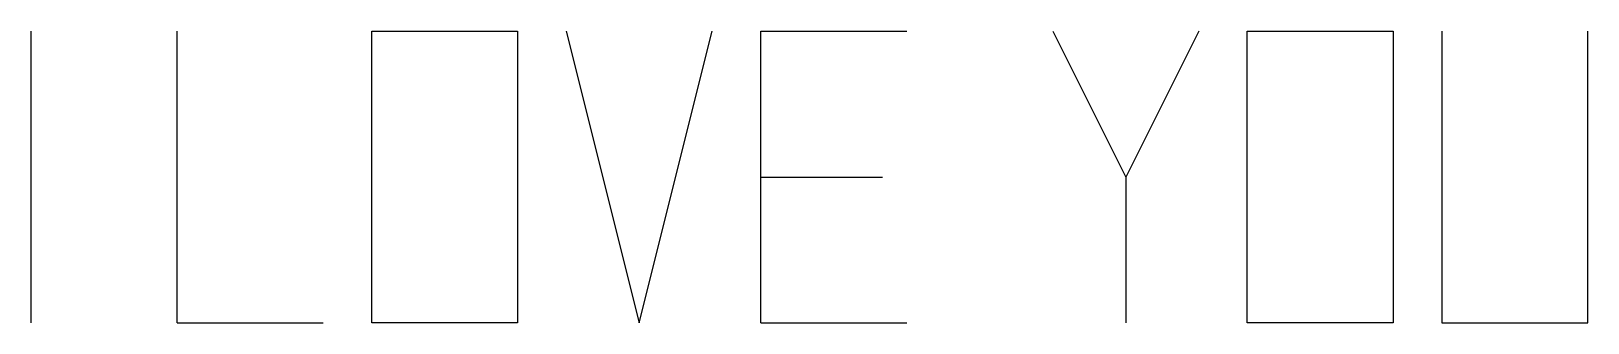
# Model space of a CAD drawing. Header units: millimetres. Extents: x 10 to 330, y 20 to 80.
import ezdxf

# ---------------------------------------------------------------- set-up
doc = ezdxf.new("R2010")
doc.units = ezdxf.units.MM

msp = doc.modelspace()

# ---------------------------------------------------------------- linework, layer by layer
for p, q in [((10, 20), (10, 80)), ((40, 20), (40, 80)), ((80, 20), (80, 80)), ((80, 80), (110, 80)), ((110, 80), (110, 20)), ((120, 80), (135, 20)), ((135, 20), (150, 80)), ((160, 20), (160, 80)), ((160, 80), (190, 80)), ((220, 80), (235, 50)), ((250, 80), (235, 50)), ((260, 20), (260, 80)), ((260, 80), (290, 80)), ((290, 80), (290, 20)), ((300, 80), (300, 20)), ((330, 20), (330, 80)), ((160, 50), (185, 50)), ((235, 50), (235, 20)), ((40, 20), (70, 20)), ((110, 20), (80, 20)), ((160, 20), (190, 20)), ((290, 20), (260, 20)), ((300, 20), (330, 20))]:
    msp.add_line(p, q)

doc.saveas('drawing.dxf')
